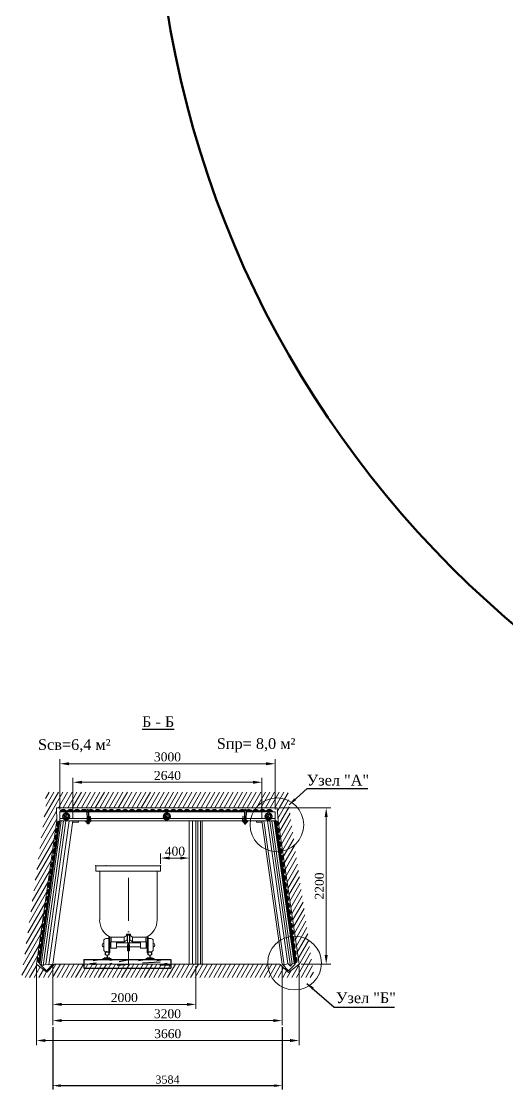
# Model space of a CAD drawing. Header units: millimetres. Extents: x -46762 to 217101, y -107409 to 31524.
# Drawn here: x 71798 to 79393, y -68803 to -52111 of the extents above; entities that cross this region are included whole.
import ezdxf

# ---------------------------------------------------------------- set-up
doc = ezdxf.new("R2010")
doc.units = ezdxf.units.MM
doc.linetypes.add('ACAD_ISO10W100', pattern=[18, 12, -3, 0, -3])
for name, color, linetype in [('МЕТАЛЛ', 4, 'Continuous'), ('ОСИ', 1, 'ACAD_ISO10W100'), ('РАЗМЕР', 3, 'Continuous')]:
    doc.layers.add(name, color=color, linetype=linetype)
doc.styles.get("Standard").update_dxf_attribs({"font": 'TIMES.TTF'})
doc.dimstyles.new('ISO-25', dxfattribs={"dimscale": 50, "dimtxt": 2.5, "dimasz": 2.5, "dimexe": 1.25, "dimexo": 0.625, "dimtad": 1, "dimdec": 0, "dimtxsty": 'Standard', "dimcen": 2.5, "dimadec": 0, "dimazin": 0, "dimtfac": 1, "dimtdec": 0, "dimtmove": 0, "dimatfit": 3, "dimfxl": 1, "dimarcsym": 0})

# ---------------------------------------------------------------- blocks, each defined once
blk = doc.blocks.new('затдер')
at = {"color": 7, "lineweight": 15}
blk.add_line((-10009.08, -8572.87), (-10007.16, -8572.87), dxfattribs=at)
for points in [[(-10008.25, -8572.87), (-10008.47, -8572.31)], [(-10008.05, -8572.87), (-10007.87, -8572.27)], [(-10008.94, -8572.73), (-10008.69, -8572.87)]]:
    blk.add_lwpolyline(points, dxfattribs=at)
for centre, radius, start, end in [((-10008.12, -8573.16), 1, 16.7079, 163.2921), ((-10008.12, -8573.16), 0.852, 19.7159, 160.2841), ((-10008.14, -8573.17), 0.641, 27.161, 152.839), ((-10008.09, -8573.17), 0.483, 37.3126, 142.6874), ((-10008.1, -8573.16), 0.309, 67.287, 112.713)]:
    blk.add_arc(centre, radius, start, end, dxfattribs=at)
blk = doc.blocks.new('dfuedu')
at = {"layer": 'МЕТАЛЛ', "color": 7, "lineweight": 9}
for p, q in [((-10452.91, -8841.59), (-10462.76, -8841.59)), ((-10462.76, -8841.59), (-10462.76, -8843.11)), ((-10462.76, -8843.11), (-10452.91, -8843.11)), ((-10461.67, -8843.11), (-10461.67, -8856.64)), ((-10444.77, -8841.59), (-10453.65, -8841.59)), ((-10453.65, -8843.11), (-10444.68, -8843.11)), ((-10445.67, -8843.11), (-10445.67, -8856.64)), ((-10444.68, -8841.7), (-10444.77, -8841.59)), ((-10444.68, -8843.11), (-10444.68, -8841.7)), ((-10458.84, -8861.55), (-10459.14, -8861.55)), ((-10459.14, -8861.55), (-10459.14, -8865.89)), ((-10458.84, -8865.89), (-10458.84, -8861.55)), ((-10458.47, -8861.55), (-10454.8, -8861.55)), ((-10458.47, -8862.82), (-10458.47, -8861.55)), ((-10454.81, -8861.56), (-10454.81, -8862.83)), ((-10454.8, -8861.55), (-10454.01, -8860.96)), ((-10453.64, -8860.66), (-10454.2, -8860.66)), ((-10454.2, -8860.66), (-10454.2, -8860.97)), ((-10454.2, -8860.97), (-10453.96, -8860.97)), ((-10454.01, -8860.96), (-10454.01, -8862.23)), ((-10453.96, -8860.97), (-10453.96, -8863.13)), ((-10453.96, -8860.99), (-10453.64, -8860.99)), ((-10453.64, -8860.66), (-10453.08, -8860.66)), ((-10453.32, -8860.99), (-10453.64, -8860.99)), ((-10453.08, -8860.97), (-10453.32, -8860.97)), ((-10453.32, -8860.97), (-10453.32, -8863.13)), ((-10452.48, -8861.55), (-10453.28, -8860.96)), ((-10453.28, -8860.96), (-10453.28, -8862.23)), ((-10453.08, -8860.66), (-10453.08, -8860.97)), ((-10448.81, -8861.55), (-10452.48, -8861.55)), ((-10452.48, -8861.56), (-10452.48, -8862.83)), ((-10448.81, -8862.82), (-10448.81, -8861.55)), ((-10448.45, -8861.55), (-10448.14, -8861.55)), ((-10448.45, -8865.89), (-10448.45, -8861.55)), ((-10448.14, -8861.55), (-10448.14, -8865.89)), ((-10460.55, -8862.53), (-10460.55, -8864.98)), ((-10459.14, -8861.93), (-10459.94, -8861.93)), ((-10458.84, -8863.13), (-10458.53, -8863.13)), ((-10458.84, -8864.19), (-10458.53, -8864.19)), ((-10458.53, -8862.82), (-10458.53, -8864.54)), ((-10458.53, -8862.83), (-10458.46, -8862.83)), ((-10458.53, -8864.54), (-10457, -8864.54)), ((-10454.8, -8862.82), (-10458.47, -8862.82)), ((-10457, -8864.54), (-10457, -8862.82)), ((-10456.98, -8863.12), (-10453.61, -8863.12)), ((-10456.98, -8864.17), (-10453.61, -8864.17)), ((-10454.01, -8862.23), (-10454.8, -8862.82)), ((-10453.64, -8863.65), (-10453.96, -8863.65)), ((-10453.96, -8863.65), (-10453.96, -8865.31)), ((-10453.79, -8863.13), (-10453.79, -8863.67)), ((-10450.31, -8863.12), (-10453.67, -8863.12)), ((-10450.31, -8864.17), (-10453.67, -8864.17)), ((-10453.64, -8863.65), (-10453.32, -8863.65)), ((-10453.49, -8863.13), (-10453.49, -8863.67)), ((-10453.32, -8863.65), (-10453.32, -8865.31)), ((-10453.28, -8862.23), (-10452.48, -8862.82)), ((-10452.48, -8862.82), (-10448.81, -8862.82)), ((-10450.28, -8864.54), (-10450.28, -8862.82)), ((-10448.75, -8864.54), (-10450.28, -8864.54)), ((-10448.75, -8862.83), (-10448.81, -8862.83)), ((-10448.75, -8862.82), (-10448.75, -8864.54)), ((-10448.44, -8863.13), (-10448.75, -8863.13)), ((-10448.44, -8864.19), (-10448.75, -8864.19)), ((-10448.14, -8861.93), (-10447.34, -8861.93)), ((-10446.74, -8862.53), (-10446.74, -8864.98)), ((-10459.94, -8865.59), (-10459.14, -8865.59)), ((-10459.14, -8865.89), (-10458.84, -8865.89)), ((-10453.96, -8865.31), (-10453.64, -8865.31)), ((-10453.32, -8865.31), (-10453.64, -8865.31)), ((-10448.14, -8865.89), (-10448.45, -8865.89)), ((-10447.34, -8865.59), (-10448.14, -8865.59))]:
    blk.add_line(p, q, dxfattribs=at)
for centre, radius, start, end in [((-10456.54, -8856.79), 5.14, 178.2551, 247.9608), ((-10450.89, -8856.77), 5.22, 293.4518, 1.4224), ((-10460.4, -8863.71), 0.582, 105.4623, 254.5377), ((-10459.94, -8862.53), 0.607, 90, 180), ((-10447.34, -8862.53), 0.607, 0, 90), ((-10446.88, -8863.71), 0.582, 285.4623, 74.5377), ((-10459.94, -8864.98), 0.607, 180, 270), ((-10447.34, -8864.98), 0.607, 270, 0)]:
    blk.add_arc(centre, radius, start, end, dxfattribs=at)
for points in [[(-10453.95, -8863.67), (-10453.62, -8863.67), (-10453.95, -8864.19), (-10453.62, -8864.19)], [(-10453.32, -8863.67), (-10453.64, -8863.67), (-10453.32, -8864.19), (-10453.64, -8864.19)]]:
    blk.add_solid(points, dxfattribs=at)
at = {"layer": 'ОСИ', "color": 7, "lineweight": 9}
blk.add_line((-10453.65, -8844.98), (-10453.65, -8869.35), dxfattribs=at)
at = {"layer": 'РАЗМЕР', "color": 7, "lineweight": 9}
for p in [(-10462.76, -8841.59), (-10459.9, -8841.59), (-10444.68, -8841.59), (-10459.8, -8865.59)]:
    blk.add_point(p, dxfattribs=at)
blk = doc.blocks.new('igfk1200')
for p, q in [((-10460.77, -8870.68), (-10460.77, -8870.37)), ((-10460.77, -8870.37), (-10458.6, -8870.37)), ((-10458.6, -8870.37), (-10458.6, -8870.68)), ((-10448.81, -8870.68), (-10448.81, -8870.37)), ((-10448.81, -8870.37), (-10446.64, -8870.37)), ((-10446.64, -8870.37), (-10446.64, -8870.68)), ((-10466.13, -8870.69), (-10456.95, -8870.69)), ((-10466.13, -8870.69), (-10466.13, -8873.13)), ((-10466.13, -8873.13), (-10441.85, -8873.13)), ((-10466.13, -8873.13), (-10452.23, -8873.13)), ((-10462.7, -8871.68), (-10464.52, -8871.93)), ((-10464.52, -8871.93), (-10463.04, -8872.04)), ((-10461.76, -8870.73), (-10463.55, -8871.03)), ((-10458.32, -8871.78), (-10459.41, -8872.04)), ((-10457.52, -8870.73), (-10458.93, -8870.98)), ((-10456.94, -8870.65), (-10441.85, -8870.65)), ((-10452.17, -8872.02), (-10456.87, -8872.32)), ((-10453.53, -8870.73), (-10456.32, -8871.37)), ((-10449.11, -8870.73), (-10450.9, -8871.03)), ((-10444.84, -8871.44), (-10449.83, -8871.73)), ((-10443.96, -8870.73), (-10445.82, -8871.08)), ((-10442.91, -8871.76), (-10444.78, -8872.2)), ((-10441.85, -8870.65), (-10441.85, -8873.13))]:
    blk.add_line(p, q)
at = {"lineweight": 30}
for p, q in [((-10460.44, -8870.22), (-10458.9, -8870.22)), ((-10460.13, -8868.52), (-10459.21, -8868.52)), ((-10460.13, -8869.37), (-10460.13, -8868.52)), ((-10459.67, -8869.56), (-10460.13, -8869.37)), ((-10459.21, -8869.37), (-10459.67, -8869.56)), ((-10459.67, -8869.56), (-10459.67, -8870.13)), ((-10459.21, -8868.52), (-10459.21, -8869.37)), ((-10448.5, -8870.22), (-10446.97, -8870.22)), ((-10448.2, -8868.52), (-10447.27, -8868.52)), ((-10448.2, -8869.36), (-10448.2, -8868.52)), ((-10447.74, -8869.55), (-10448.2, -8869.36)), ((-10447.27, -8869.36), (-10447.74, -8869.55)), ((-10447.74, -8869.56), (-10447.74, -8870.12)), ((-10447.27, -8868.52), (-10447.27, -8869.36))]:
    blk.add_line(p, q, dxfattribs=at)
at = {"lineweight": 9}
blk.add_line((-10444.94, -8872.23), (-10441.85, -8872.23), dxfattribs=at)
blk = doc.blocks.new('*D287')
at = {"color": 0, "lineweight": -2}
for p, q in [((72288, -67825), (72288, -68803)), ((75872, -67825), (75872, -68803)), ((72413, -68741), (75747, -68741))]:
    blk.add_line(p, q, dxfattribs=at)
at = {"color": 0, "lineweight": 30}
for points in [[(72413, -68720), (72413, -68761), (72288, -68741)], [(75747, -68720), (75747, -68761), (75872, -68741)]]:
    blk.add_solid(points, dxfattribs=at)
at = {"layer": 'Defpoints', "color": 0, "lineweight": 30}
for p in [(72288, -67794), (75872, -67794), (75872, -68741)]:
    blk.add_point(p, dxfattribs=at)
at = {"color": 0, "lineweight": 30, "insert": (74080, -68646), "char_height": 125, "attachment_point": 5}
blk.add_mtext('3584', dxfattribs=at)

msp = doc.modelspace()

# ---------------------------------------------------------------- hatches: boundary and pattern name
at = {"lineweight": 15}
h = msp.add_hatch(dxfattribs=at)
h.set_pattern_fill('LINE', scale=19.6, angle=60, style=0)
h.set_pattern_definition([(60, (633564.55, 416607.48), (-53.892761, 31.115), [])])
h.paths.add_polyline_path([(72032.42, -66840.75), (72351.31, -64597.79), (72347.86, -64401.16), (75790.79, -64401.16), (75806.54, -64603.78), (76135.12, -66840.75), (75971.97, -66975.2), (75833.3, -66840.86), (72313, -66840.86), (72197.64, -66966.8)], flags=16)
h.paths.add_polyline_path([(76371.28, -67049.24), (71798.04, -67049.24), (72178.46, -64373.49), (72174.66, -64157.2), (75961.88, -64157.2), (75979.21, -64380.08)])

# ---------------------------------------------------------------- linework, layer by layer
at = {"color": 7, "lineweight": 15}
for p, q in [((72399.84, -64427.99), (72399.84, -63640.98)), ((72539.84, -63710.98), (75619.84, -63710.98)), ((75759.84, -64427.99), (75759.84, -63640.98)), ((75825.79, -64401.16), (76629.07, -64401.16)), ((72399.84, -64462.99), (72399.84, -64600.75)), ((72822.9, -64462.99), (72399.84, -64462.99)), ((72399.84, -64567.15), (72825.98, -64567.15)), ((72721.66, -64462.99), (72822.9, -64462.99)), ((75284.65, -64462.99), (72846.68, -64462.99)), ((72846.68, -64462.99), (72936.2, -64462.99)), ((72848.25, -64567.15), (72867.3, -64567.15)), ((72875.39, -64567.15), (75255.94, -64567.15)), ((75188.91, -64462.99), (75284.65, -64462.99)), ((75264.03, -64567.15), (75283.07, -64567.15)), ((75305.35, -64567.15), (75759.84, -64567.15)), ((75759.84, -64462.99), (75308.43, -64462.99)), ((75308.43, -64462.99), (75403.45, -64462.99)), ((75759.84, -64600.75), (75759.84, -64462.99)), ((76559.07, -66700.86), (76559.07, -64541.16)), ((72399.84, -64600.75), (72083.99, -66840.75)), ((72422.05, -64600.75), (72105.33, -66846.83)), ((72458.47, -64600.75), (72139.71, -66861.3)), ((72494.19, -64600.75), (72178.34, -66840.75)), ((72542.78, -64600.75), (72224.99, -66854.46)), ((72603.7, -64600.75), (72287.84, -66840.75)), ((72399.84, -64600.75), (72866.69, -64600.75)), ((72603.7, -64600.75), (72603.7, -64623.15)), ((72603.7, -64623.15), (72687.7, -64623.15)), ((72687.7, -64623.15), (72687.7, -64600.75)), ((72877.02, -64600.75), (75759.84, -64600.75)), ((75471.99, -64623.15), (75471.99, -64600.75)), ((75555.99, -64623.15), (75471.99, -64623.15)), ((75555.99, -64600.75), (75555.99, -64623.15)), ((75555.99, -64600.75), (75871.84, -66840.75)), ((75585.9, -64600.75), (75904.02, -66856.83)), ((75643.32, -64600.75), (75957.66, -66830.03)), ((75680.18, -64600.75), (76000.57, -66872.91)), ((75712.29, -64600.75), (76027.39, -66835.39)), ((75745.98, -64600.75), (76059.57, -66824.67)), ((75759.84, -64600.75), (76075.7, -66840.75)), ((71827.68, -66840.75), (71827.68, -66840.75)), ((72032.42, -66875.75), (72032.42, -68105.73)), ((74420.35, -66840.86), (74521.15, -66840.86)), ((74521.15, -66840.86), (74621.95, -66840.86)), ((76134.98, -66875.86), (76134.98, -68105.73)), ((76169.98, -66840.86), (76629.07, -66840.86)), ((72172.42, -68035.73), (75994.98, -68035.73))]:
    msp.add_line(p, q, dxfattribs=at)
at = {"color": 7, "lineweight": 0}
for p, q in [((72603.7, -64565.75), (72603.7, -63930.73)), ((72743.7, -64000.73), (75415.99, -64000.73)), ((75555.99, -64565.75), (75555.99, -63930.73)), ((74420.35, -66840.86), (74420.35, -64600.75)), ((74420.35, -64635.75), (74420.35, -65254.5)), ((74469.02, -66840.86), (74469.02, -64600.75)), ((74523.77, -66840.86), (74523.77, -64600.75)), ((74554.19, -66840.86), (74554.19, -64606.83)), ((74596.77, -66840.86), (74596.77, -64600.75)), ((74621.95, -66840.86), (74621.95, -64600.75)), ((73972.45, -65275.95), (73972.45, -65114.5)), ((74112.45, -65184.5), (74280.35, -65184.5)), ((72287.84, -66875.75), (72287.84, -67794.16)), ((72287.84, -66875.75), (72287.84, -67541.25)), ((74523.77, -66875.86), (74523.77, -67541.25)), ((75871.84, -66875.75), (75871.84, -67794.16)), ((74383.77, -67471.25), (72427.84, -67471.25)), ((72427.84, -67724.16), (75731.84, -67724.16))]:
    msp.add_line(p, q, dxfattribs=at)
at = {"color": 7, "lineweight": 15}
msp.add_lwpolyline([(72032.42, -66840.75), (72351.31, -64597.79), (72347.86, -64401.16), (75790.79, -64401.16), (75806.54, -64603.78), (76135.12, -66840.75), (75971.97, -66975.2), (75833.3, -66840.86), (72313, -66840.86), (72197.64, -66966.8), (72032.42, -66840.75)], close=True, dxfattribs=at)
for points in [[(72779.42, -64462.99), (72789.27, -64428.84)], [(72886.7, -64462.99), (72896.54, -64428.84)], [(75246.67, -64462.99), (75256.52, -64428.84)], [(75353.94, -64462.99), (75363.79, -64428.84)], [(72729.39, -64455), (72743.21, -64462.99)], [(72767.96, -64462.99), (72756, -64431.5)], [(72836.66, -64455), (72840.23, -64457.06)], [(72846.64, -64460.77), (72850.48, -64462.99)], [(72875.23, -64462.99), (72863.28, -64431.5)], [(75196.64, -64455), (75210.46, -64462.99)], [(75235.21, -64462.99), (75223.25, -64431.5)], [(75308.58, -64457.7), (75317.73, -64462.99)], [(75342.48, -64462.99), (75330.52, -64431.5)], [(72083.99, -66840.75), (72189.24, -66947.39), (72287.84, -66840.75)], [(72083.99, -66840.75), (72105.33, -66846.83), (72139.71, -66861.3), (72178.34, -66840.75), (72224.99, -66854.46), (72287.84, -66840.75)], [(76075.7, -66840.75), (75970.45, -66947.39), (75871.84, -66840.75)], [(75871.95, -66840.86), (75904.02, -66856.83), (75957.66, -66830.03), (76000.57, -66872.91), (76027.39, -66835.39), (76059.57, -66824.67), (76075.58, -66840.86)]]:
    msp.add_lwpolyline(points, dxfattribs=at)
at = {"color": 7, "linetype": 'ACAD_ISO10W100', "lineweight": 0, "ltscale": 0.05}
for points in [[(72445.93, -64538.9), (72495.32, -64536.92), (72510.46, -64497.43)], [(72516.39, -64581.02), (72496.63, -64539.55), (72451.85, -64509.28)], [(72462.39, -64568.51), (72496.63, -64537.58), (72540.09, -64559.3)], [(74017.73, -64538.9), (74067.11, -64536.92), (74082.26, -64497.43)], [(74088.19, -64581.02), (74068.43, -64539.55), (74023.65, -64509.28)], [(74034.19, -64568.51), (74068.43, -64537.58), (74111.89, -64559.3)], [(75606.22, -64538.9), (75655.61, -64536.92), (75670.76, -64497.43)], [(75676.68, -64581.02), (75656.93, -64539.55), (75612.15, -64509.28)], [(75622.69, -64568.51), (75656.93, -64537.58), (75700.39, -64559.3)]]:
    msp.add_lwpolyline(points, dxfattribs=at)
at = {"color": 7}
for points in [[(72799.69, -64600.48), (72866.68, -64601.12), (72867.91, -64534.02), (72873.74, -64533.07), (72877.55, -64611.68), (72798.44, -64612.22), (72799.69, -64600.48)], [(72822.19, -64439.02), (72826.95, -64599.85)], [(72846.28, -64436.98), (72848.75, -64600.39)], [(75331.64, -64600.48), (75264.65, -64601.12), (75263.42, -64534.02), (75257.59, -64533.07), (75253.78, -64611.68), (75332.88, -64612.22), (75331.64, -64600.48)], [(75285.04, -64436.98), (75282.57, -64600.39)], [(75309.13, -64439.02), (75304.38, -64599.85)], [(72862.44, -64611.78), (72862.44, -64629.34), (72814.01, -64631.04), (72813.88, -64612.12)], [(72826.36, -64630.61), (72826.23, -64612.03)], [(72850.47, -64629.76), (72850.54, -64649.81), (72829.25, -64649.88), (72828.57, -64630.53)], [(72850.47, -64629.76), (72849.84, -64611.87)], [(75268.89, -64611.78), (75268.89, -64629.34), (75317.32, -64631.04), (75317.45, -64612.12)], [(75280.86, -64629.76), (75280.79, -64649.81), (75302.07, -64649.88), (75302.75, -64630.53)], [(75280.86, -64629.76), (75281.48, -64611.87)], [(75304.97, -64630.61), (75305.09, -64612.03)]]:
    msp.add_lwpolyline(points, dxfattribs=at)
at = {"color": 5, "lineweight": 50}
msp.add_circle((89704.46, -49454.65), 15822.23, dxfattribs=at)
at = {"color": 7, "lineweight": 0}
for centre in [(75788.72, -64665.46), (76065.56, -66825.43)]:
    msp.add_circle(centre, 419.77, dxfattribs=at)
at = {"color": 7, "linetype": 'ACAD_ISO10W100', "lineweight": 0, "ltscale": 0.05}
for centre, radius in [((72497.37, -64534.85), 56), ((72495.32, -64536.26), 44.1), ((72500.58, -64534.95), 29.62), ((74069.17, -64534.85), 56), ((74067.11, -64536.26), 44.1), ((74072.38, -64534.95), 29.62), ((75657.67, -64534.85), 56), ((75655.61, -64536.26), 44.1), ((75660.88, -64534.95), 29.62)]:
    msp.add_circle(centre, radius, dxfattribs=at)
at = {"color": 7, "lineweight": 15}
for centre, radius, start, end in [((72775.29, -64479.09), 56, 32.57453, 163.292104), ((72882.57, -64479.09), 56, 16.707896, 130.489759), ((75242.54, -64479.09), 56, 40.764934, 163.292104), ((75349.81, -64479.09), 56, 16.707896, 136.66075), ((72775.29, -64479.09), 47.72, 19.715923, 160.284077), ((72774.19, -64479.38), 35.91, 27.16096, 152.83904), ((72776.85, -64479.38), 27.04, 37.312552, 142.687448), ((72776.41, -64478.94), 17.29, 67.286953, 112.713047), ((72882.57, -64479.09), 47.72, 152.511488, 160.284077), ((72882.57, -64479.09), 47.72, 19.715923, 139.182067), ((72881.46, -64479.38), 35.91, 27.16096, 152.83904), ((72884.12, -64479.38), 27.04, 37.312552, 142.687448), ((72883.68, -64478.94), 17.29, 67.286953, 112.713047), ((75242.54, -64479.09), 47.72, 27.841778, 160.284077), ((75241.44, -64479.38), 35.91, 27.16096, 152.83904), ((75244.1, -64479.38), 27.04, 37.312552, 142.687448), ((75243.65, -64478.94), 17.29, 67.286953, 112.713047), ((75349.81, -64479.09), 47.72, 19.715923, 149.574637), ((75348.71, -64479.38), 35.91, 27.16096, 152.83904), ((75351.37, -64479.38), 27.04, 37.312552, 142.687448), ((75350.93, -64478.94), 17.29, 67.286953, 112.713047)]:
    msp.add_arc(centre, radius, start, end, dxfattribs=at)
at = {"color": 7}
for centre, start, end in [((72834.3, -64438.75), 8.417725, 181.271219), ((75297.02, -64438.75), 358.728781, 171.582275)]:
    msp.add_arc(centre, 12.11, start, end, dxfattribs=at)
at = {"color": 7, "lineweight": 30}
for points in [[(72539.84, -63687.65), (72539.84, -63734.31), (72399.84, -63710.98)], [(75619.84, -63687.65), (75619.84, -63734.31), (75759.84, -63710.98)], [(72743.7, -63977.4), (72743.7, -64024.07), (72603.7, -64000.73)], [(75415.99, -63977.4), (75415.99, -64024.07), (75555.99, -64000.73)], [(76535.73, -64541.16), (76582.4, -64541.16), (76559.07, -64401.16)], [(74112.45, -65161.17), (74112.45, -65207.84), (73972.45, -65184.5)], [(74280.35, -65161.17), (74280.35, -65207.84), (74420.35, -65184.5)], [(76535.73, -66700.86), (76582.4, -66700.86), (76559.07, -66840.86)], [(72427.84, -67447.92), (72427.84, -67494.59), (72287.84, -67471.25)], [(74383.77, -67447.92), (74383.77, -67494.59), (74523.77, -67471.25)], [(72427.84, -67700.83), (72427.84, -67747.5), (72287.84, -67724.16)], [(75731.84, -67700.83), (75731.84, -67747.5), (75871.84, -67724.16)], [(72172.42, -68012.4), (72172.42, -68059.06), (72032.42, -68035.73)], [(75994.98, -68012.4), (75994.98, -68059.06), (76134.98, -68035.73)]]:
    msp.add_solid(points, dxfattribs=at)

# ---------------------------------------------------------------- block references
at = {"color": 7, "lineweight": 15, "xscale": 56, "yscale": 56, "zscale": 56}
for p in [(632908.27, 415618.01), (633015.54, 415618.01), (633122.82, 415618.01), (633444.63, 415618.01), (633551.9, 415618.01), (633659.17, 415618.01), (633766.45, 415618.01), (633873.72, 415618.01), (633980.99, 415618.01), (634088.26, 415618.01), (634195.53, 415618.01), (634302.8, 415618.01), (634410.08, 415618.01), (634517.35, 415618.01), (634624.62, 415618.01), (634731.89, 415618.01), (634839.16, 415618.01), (634946.43, 415618.01), (635053.71, 415618.01), (635160.98, 415618.01), (635268.25, 415618.01), (635375.52, 415618.01), (635482.79, 415618.01), (635590.06, 415618.01), (635911.88, 415618.01), (636019.15, 415618.01), (636126.42, 415618.01)]:
    msp.add_blockref('затдер', p, dxfattribs=at)
at = {"color": 7, "lineweight": 15, "yscale": 56, "zscale": 56}
for p, xscale, rotation in [((-481239.53, -552587.2), -55.9999999999961, 81.97383439059335), ((629398.82, -552584.35), 55.9999999999961, 278.0261656094067), ((-481254.51, -552693.43), -55.9999999999961, 81.97383439059335), ((629413.79, -552690.57), 55.9999999999961, 278.0261656094067), ((-481284.47, -552905.87), -55.9999999999961, 81.97383439059335), ((-481269.49, -552799.65), -55.9999999999961, 81.97383439059335), ((629428.77, -552796.79), 55.9999999999961, 278.0261656094067), ((629443.75, -552903.01), 55.9999999999961, 278.0261656094067), ((-481299.44, -553012.09), -55.9999999999961, 81.97383439059335), ((629458.73, -553009.23), 55.9999999999961, 278.0261656094067), ((-481329.4, -553224.53), -55.9999999999961, 81.97383439059335), ((-481314.42, -553118.31), -55.9999999999961, 81.97383439059335), ((629473.7, -553115.45), 55.9999999999961, 278.0261656094067), ((629488.68, -553221.67), 55.9999999999961, 278.0261656094067), ((-481344.38, -553330.75), -55.9999999999961, 81.97383439059335), ((629503.66, -553327.89), 55.9999999999961, 278.0261656094067), ((-481374.33, -553543.19), -55.9999999999961, 81.97383439059335), ((-481359.35, -553436.97), -55.9999999999961, 81.97383439059335), ((629518.64, -553434.11), 55.9999999999961, 278.0261656094067), ((629533.62, -553540.34), 55.9999999999961, 278.0261656094067), ((-481404.29, -553755.63), -55.9999999999961, 81.97383439059335), ((-481389.31, -553649.41), -55.9999999999961, 81.97383439059335), ((629548.59, -553646.56), 55.9999999999961, 278.0261656094067), ((629563.57, -553752.78), 55.9999999999961, 278.0261656094067), ((-481419.27, -553861.85), -55.9999999999961, 81.97383439059335), ((629578.55, -553859), 55.9999999999961, 278.0261656094067), ((-481449.22, -554074.3), -55.9999999999961, 81.97383439059335), ((-481434.24, -553968.08), -55.9999999999961, 81.97383439059335), ((629593.53, -553965.22), 55.9999999999961, 278.0261656094067), ((629608.51, -554071.44), 55.9999999999961, 278.0261656094067), ((-481464.2, -554180.52), -55.9999999999961, 81.97383439059335), ((629623.48, -554177.66), 55.9999999999961, 278.0261656094067), ((-481494.16, -554392.96), -55.9999999999961, 81.97383439059335), ((-481479.18, -554286.74), -55.9999999999961, 81.97383439059335), ((629638.46, -554283.88), 55.9999999999961, 278.0261656094067), ((629653.44, -554390.1), 55.9999999999961, 278.0261656094067), ((-481509.13, -554499.18), -55.9999999999961, 81.97383439059335), ((629668.42, -554496.32), 55.9999999999961, 278.0261656094067), ((-481539.09, -554711.62), -55.9999999999961, 81.97383439059335), ((-481524.11, -554605.4), -55.9999999999961, 81.97383439059335), ((629683.39, -554602.54), 55.9999999999961, 278.0261656094067), ((629698.37, -554708.77), 55.9999999999961, 278.0261656094067)]:
    msp.add_blockref('затдер', p, dxfattribs=dict(at, xscale=xscale, rotation=rotation))
at = {"color": 7, "lineweight": 30, "true_color": 0xffffff, "xscale": 56, "yscale": 56, "zscale": 56}
for name, p in [('dfuedu', (658874.78, 429824.08)), ('igfk1200', (658878.36, 429988.52))]:
    msp.add_blockref(name, p, dxfattribs=at)

# ---------------------------------------------------------------- texts
at = {"char_height": 168, "width": 5780.988, "attachment_point": 7}
for s, insert in [('\\pi-504,l504,t504;{\\LБ - Б}', (73683.05, -63137.67)), ('\\pi-504,l504,t504;Sсв=6,4 м²', (72058, -63534.15)), ('\\pi-504,l504,t504;Sпр= 8,0 м²', (74850.25, -63534.15)), ('\\pi-504,l504,t504;Узел "А"', (76255.41, -64053.78)), ('\\pi-504,l504,t504;Узел "Б"', (76711.49, -67453.96))]:
    msp.add_mtext(s, dxfattribs=dict(at, insert=insert))
at = {"color": 7, "lineweight": 15, "char_height": 140, "attachment_point": 5}
for s, insert in [('3000', (74079.84, -63604.77)), ('3660', (74083.7, -67929.52))]:
    msp.add_mtext(s, dxfattribs=dict(at, insert=insert))
at = {"color": 7, "lineweight": 0, "char_height": 140, "attachment_point": 5}
for s, insert in [('2640', (74079.84, -63894.52)), ('400', (74196.4, -65078.29)), ('2000', (73405.81, -67365.04)), ('3200', (74079.84, -67617.95))]:
    msp.add_mtext(s, dxfattribs=dict(at, insert=insert))
at = {"color": 7, "lineweight": 15, "insert": (76452.85, -65621.01), "char_height": 140, "attachment_point": 5, "rotation": 90}
msp.add_mtext('2200', dxfattribs=at)

# ---------------------------------------------------------------- dimensions: what is measured, and where the dimension line sits
at = {"color": 6, "lineweight": 30}
dim = msp.add_linear_dim(base=(75871.84, -68740.56), p1=(72287.84, -67794.16), p2=(75871.84, -67794.16), dimstyle='ISO-25', dxfattribs=at)
dim.commit()
dim.dimension.update_dxf_attribs({"geometry": '*D287', "text_midpoint": (74079.84, -68645.73)})

# ---------------------------------------------------------------- leaders
at = {"color": 7, "lineweight": 0}
for points in [[(75978.56, -64350.67), (76263.53, -64098.81), (77207.94, -64098.81)], [(76258.71, -67142.33), (76683.68, -67513.98), (77623.93, -67513.98)]]:
    msp.add_leader(points, dimstyle='ISO-25', override={"dimgap": 0.625, "dimtad": 0, "dimadec": 4}, dxfattribs=at)

doc.saveas('drawing.dxf')
